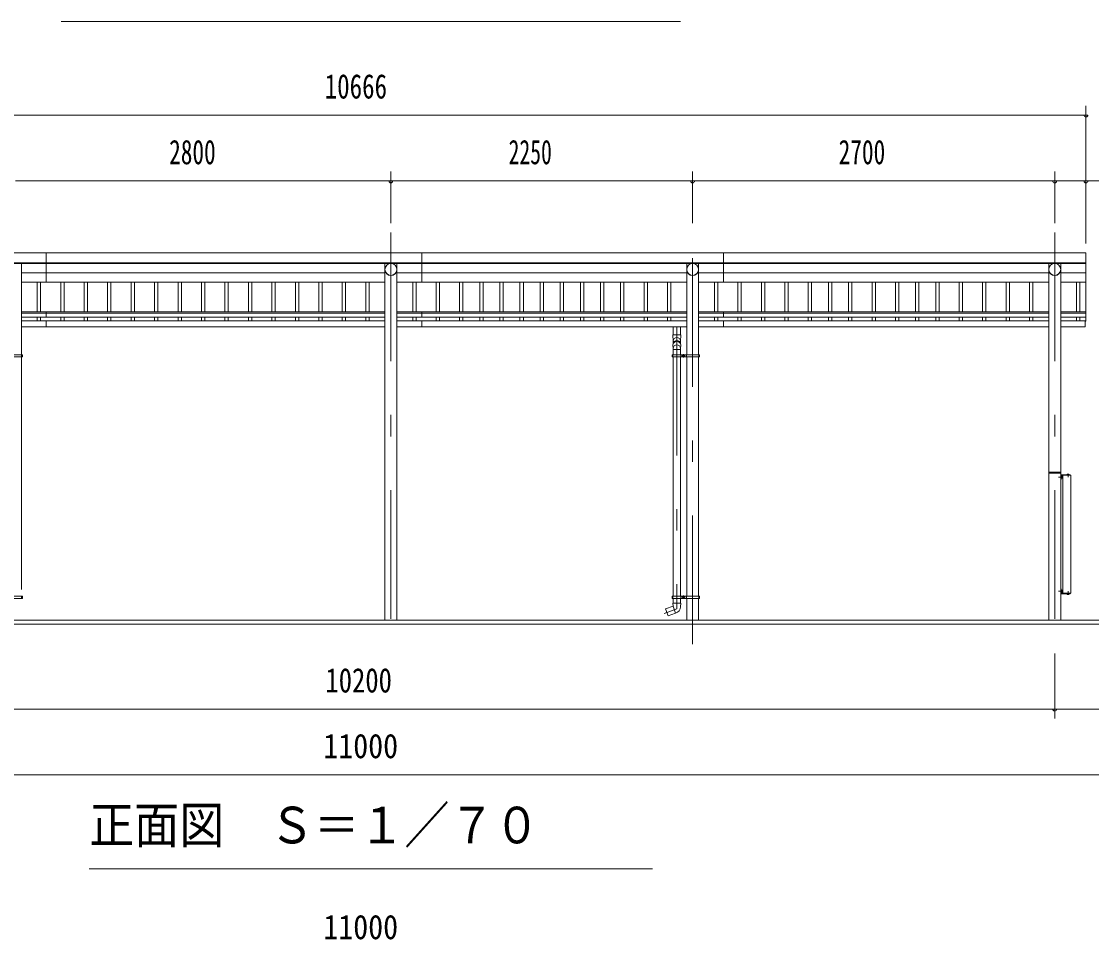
# Model space of a CAD drawing. Units: millimetres, scale not verified, with parts at other scales. Extents: x -34085 to 34091, y -14700 to 14700.
# Drawn here: x -2045 to 5936, y 774 to 7623 of the extents above; entities that cross this region are included whole.
import ezdxf
from ezdxf.enums import TextEntityAlignment as Align

# ---------------------------------------------------------------- set-up
doc = ezdxf.new("R2010")
doc.units = ezdxf.units.MM
doc.header["$LTSCALE"] = 80
doc.linetypes.add('USER3', pattern=[24, 12, -5, 2, -5])
for name, color, linetype, lineweight in [('0-2_1-07BOLD', 7, 'Continuous', 18), ('0-3_1-27CENTER', 3, 'USER3', 18), ('0-4_1-47THIN', 4, 'Continuous', 18), ('0-5_1-57DIM', 3, 'Continuous', 18)]:
    doc.layers.add(name, color=color, linetype=linetype, lineweight=lineweight)
doc.styles.add('ＭＳ ゴシック', font='')
doc.styles.get('ＭＳ ゴシック').set_extended_font_data('MS Gothic')

msp = doc.modelspace()

# ---------------------------------------------------------------- linework, layer by layer
at = {"layer": '0-2_1-07BOLD'}
for p, q in [((-1859.08, 5896.54), (-1859.08, 5678.35)), ((940.91, 5678.35), (940.91, 5896.54)), ((3190.92, 5678.35), (3190.92, 5896.54)), ((-4772.08, 5821.4), (5893.91, 5821.4)), ((5893.92, 5817.33), (-4772.08, 5817.33)), ((-2044.53, 5135.54), (-2044.53, 5817.33)), ((-2044.53, 5747.84), (666.37, 5747.84)), ((666.36, 3157.54), (666.36, 5817.33)), ((755.46, 5747.84), (2916.36, 5747.84)), ((755.47, 5817.33), (755.47, 3157.54)), ((2916.36, 5817.33), (2916.36, 5135.54)), ((3005.46, 5747.84), (5616.36, 5747.84)), ((3005.47, 5135.54), (3005.47, 5817.33)), ((5616.37, 5817.33), (5616.37, 3157.54)), ((5705.46, 3157.54), (5705.46, 5817.33)), ((5705.46, 5747.84), (5893.91, 5747.84)), ((666.37, 5678.35), (-2044.53, 5678.35)), ((2916.36, 5678.35), (755.46, 5678.35)), ((5616.36, 5678.35), (3005.46, 5678.35)), ((5893.91, 5678.35), (5705.46, 5678.35)), ((-2044.53, 5456.73), (666.37, 5456.73)), ((666.37, 5446.3), (-2044.53, 5446.3)), ((-1859.08, 5456.73), (-1859.08, 5416.69)), ((755.46, 5456.73), (2916.36, 5456.73)), ((2916.36, 5446.3), (755.46, 5446.3)), ((940.91, 5416.69), (940.91, 5456.73)), ((3005.46, 5456.73), (5616.36, 5456.73)), ((5616.36, 5446.3), (3005.46, 5446.3)), ((3190.92, 5456.73), (3190.92, 5416.69)), ((5705.46, 5456.73), (5893.91, 5456.73)), ((5893.91, 5446.3), (5705.46, 5446.3)), ((-2044.53, 5416.69), (666.37, 5416.69)), ((666.37, 5390.36), (-2044.53, 5390.36)), ((-1859.08, 5390.36), (-1859.08, 5345.36)), ((755.46, 5416.69), (2916.36, 5416.69)), ((2916.36, 5390.36), (755.46, 5390.36)), ((940.91, 5345.36), (940.91, 5390.36)), ((3005.46, 5416.69), (5616.36, 5416.69)), ((5616.36, 5390.36), (3005.46, 5390.36)), ((3190.92, 5390.36), (3190.92, 5345.36)), ((5705.46, 5416.69), (5893.91, 5416.69)), ((5888.91, 5387.78), (5893.91, 5387.78)), ((-2044.53, 5345.36), (666.37, 5345.36)), ((755.46, 5345.36), (2916.36, 5345.36)), ((2815.4, 5285.74), (2815.4, 5345.36)), ((2870.4, 5345.36), (2870.4, 5285.74)), ((3005.46, 5345.36), (5616.36, 5345.36)), ((-2044.53, 3386.14), (-2044.53, 5117.54)), ((-2042.95, 5119.54), (-2042.95, 5135.54)), ((-2036.85, 5127.54), (-2042.95, 5127.54)), ((2813.8, 5127.54), (2807.7, 5127.54)), ((2813.8, 5119.54), (2813.8, 5135.54)), ((2815.4, 5176.09), (2870.4, 5176.09)), ((2815.4, 3335.54), (2815.4, 5119.54)), ((2870.4, 5119.54), (2870.4, 3335.54)), ((2872, 5135.54), (2872, 5119.54)), ((2914.75, 5135.54), (2914.75, 5119.54)), ((2916.35, 5119.54), (2916.35, 3335.54)), ((2916.36, 5117.54), (2916.36, 3386.14)), ((3005.45, 3335.54), (3005.45, 5119.54)), ((3005.47, 3386.14), (3005.47, 5117.54)), ((3007.05, 5119.54), (3007.05, 5135.54)), ((3013.15, 5127.54), (3007.05, 5127.54)), ((5705.47, 4252.54), (5616.37, 4252.54)), ((5619.37, 4260.54), (5702.47, 4260.54)), ((5721.67, 4237.54), (5721.67, 3357.54)), ((5757.58, 4245.83), (5757.58, 4242.34)), ((5763.35, 4242.34), (5763.35, 4245.83)), ((5710.27, 4224.54), (5712.27, 4222.54)), ((5712.27, 4220.54), (5710.27, 4222.54)), ((5712.27, 4226.29), (5717.07, 4226.29)), ((5717.07, 4218.78), (5712.27, 4218.78)), ((5710.27, 3364.04), (5708.67, 3364.04)), ((5709.67, 3357.54), (5781.67, 3357.54)), ((5710.27, 3380.34), (5712.27, 3380.34)), ((5712.27, 3374.54), (5710.27, 3372.54)), ((5710.27, 3370.54), (5712.27, 3372.54)), ((5712.27, 3376.29), (5717.07, 3376.29)), ((5712.27, 3368.79), (5717.07, 3368.79)), ((5717.07, 3365.04), (5712.27, 3365.04)), ((5757.58, 3349.25), (5757.58, 3352.74)), ((5763.35, 3352.74), (5763.35, 3349.25)), ((-2042.94, 3319.54), (-2042.94, 3335.54)), ((-2042.94, 3327.54), (-2036.85, 3327.54)), ((2813.81, 3327.54), (2807.71, 3327.54)), ((2813.81, 3319.54), (2813.81, 3335.54)), ((2871.92, 3282.63), (2813.91, 3282.63)), ((2815.41, 3282.63), (2815.41, 3319.54)), ((2871.92, 3282.63), (2870.16, 3256.84)), ((2870.42, 3319.54), (2870.42, 3282.63)), ((2872.02, 3335.54), (2872.02, 3319.54)), ((2914.76, 3335.54), (2914.76, 3319.54)), ((2916.37, 3319.54), (2916.37, 3157.54)), ((3005.47, 3157.54), (3005.47, 3319.54)), ((3007.07, 3319.54), (3007.07, 3335.54)), ((3007.07, 3327.54), (3013.16, 3327.54)), ((2834.23, 3208.95), (2815.42, 3260.63)), ((6210.91, 3127.54), (-5089.08, 3127.54))]:
    msp.add_line(p, q, dxfattribs=at)
for points in [[(5893.91, 5387.78), (5893.91, 5896.54), (-4772.08, 5896.54), (-4772.08, 5387.78), (-4767.08, 5387.78)], [(5705.46, 5345.36), (5888.91, 5345.36), (5888.91, 5390.36), (5705.46, 5390.36)], [(2815.4, 5217.97), (2815.4, 5236.07), (2813.4, 5285.74), (2872.4, 5285.74)], [(2872.4, 5285.74), (2870.4, 5236.07), (2870.4, 5217.97)], [(2815.4, 5135.54), (2815.4, 5183.03), (2813.4, 5208.88)], [(2872.4, 5209), (2870.4, 5183.03), (2870.4, 5135.54)], [(5708.67, 4236.54), (5708.67, 4205.74), (5705.47, 4205.74)], [(5708.67, 4214.04), (5710.27, 4214.04), (5710.27, 4231.04), (5708.67, 4231.04)], [(5709.67, 4240.74), (5775.47, 4240.74), (5775.47, 4237.54)], [(5781.67, 3357.54), (5781.67, 4237.54), (5709.67, 4237.54)], [(5710.27, 4230.34), (5712.27, 4230.34), (5712.27, 4214.74), (5710.27, 4214.74)], [(5712.27, 4215.03), (5717.07, 4215.03), (5717.77, 4216.24), (5717.77, 4228.84), (5717.07, 4230.04), (5712.27, 4230.04)], [(5766.72, 4240.74), (5766.72, 4242.34), (5754.22, 4242.34), (5754.22, 4240.74)], [(5754.69, 4242.34), (5754.69, 4245.83), (5755.57, 4246.34), (5765.37, 4246.34), (5766.24, 4245.83), (5766.24, 4242.34)], [(5708.67, 3358.54), (5708.67, 3389.34), (5705.47, 3389.34)], [(5710.27, 3364.04), (5710.27, 3381.04), (5708.67, 3381.04)], [(5709.67, 3354.34), (5775.47, 3354.34), (5775.47, 3357.54)], [(5712.27, 3380.34), (5712.27, 3364.74), (5710.27, 3364.74)], [(5717.07, 3365.04), (5717.77, 3366.24), (5717.77, 3378.84), (5717.07, 3380.05), (5712.27, 3380.05)], [(5766.72, 3354.34), (5766.72, 3352.74), (5754.22, 3352.74), (5754.22, 3354.34)], [(5754.69, 3352.74), (5754.69, 3349.25), (5755.57, 3348.74), (5765.37, 3348.74), (5766.24, 3349.25), (5766.24, 3352.74)], [(2813.92, 3282.63), (2815.42, 3260.63), (2759.04, 3240.11), (2777.85, 3188.43), (2833.95, 3208.85)], [(-4939.08, 3127.54), (-4939.08, 3157.54), (6060.91, 3157.54), (6060.91, 3127.54)]]:
    msp.add_lwpolyline(points, dxfattribs=at)
for points in [[(-2036.85, 5119.54), (-2036.85, 5135.54), (-2242.3, 5135.54), (-2242.3, 5119.54)], [(3013.15, 5119.54), (3013.15, 5135.54), (2807.7, 5135.54), (2807.7, 5119.54)], [(2888.38, 5130.42), (2888.38, 5124.65), (2893.38, 5121.77), (2898.38, 5124.65), (2898.38, 5130.42), (2893.38, 5133.31)], [(-2242.3, 3319.54), (-2242.3, 3335.54), (-2036.85, 3335.54), (-2036.85, 3319.54)], [(2807.71, 3319.54), (2807.71, 3335.54), (3013.16, 3335.54), (3013.16, 3319.54)], [(2898.39, 3330.43), (2893.39, 3333.31), (2888.39, 3330.43), (2888.39, 3324.65), (2893.39, 3321.77), (2898.39, 3324.65)]]:
    msp.add_lwpolyline(points, close=True, dxfattribs=at)
for centre, radius in [((710.91, 5772.78), 44.55), ((2960.91, 5772.78), 44.55), ((5660.91, 5772.78), 44.55), ((2893.38, 5127.54), 6.25), ((2893.38, 5127.54), 4.9), ((2893.39, 3327.54), 6.25), ((2893.39, 3327.54), 4.9)]:
    msp.add_circle(centre, radius, dxfattribs=at)
for centre, radius, start, end in [((710.91, 5772.09), 44.55, 180, 0), ((2960.91, 5772.09), 44.55, 180, 0), ((5660.91, 5772.09), 44.55, 180, 0), ((2842.9, 5207.16), 29.55, 3.56303, 176.43697), ((2842.9, 5236.37), 27.55, 3.55867, 176.44133), ((2842.9, 5215.66), 27.55, 3.55867, 176.44133), ((2842.9, 5182.05), 27.55, 3.55867, 176.44133), ((5619.37, 4257.54), 3, 90, 180), ((5702.47, 4257.54), 3, 0, 90), ((5709.67, 4236.54), 4.2, 90, 180), ((5709.67, 4236.54), 1, 90, 180), ((5756.14, 4244.02), 2.32, 51.46857, 90), ((5760.47, 4237.83), 8.51, 70.17088, 109.83133), ((5764.8, 4244.02), 2.32, 90, 128.54623), ((5714.89, 4228.17), 2.88, 319.27318, 360), ((5707.31, 4222.54), 10.46, 338.97459, 21.0237), ((5714.89, 4216.91), 2.88, 0, 40.72682), ((5709.67, 3358.54), 4.2, 180, 270), ((5709.67, 3358.54), 1, 180, 270), ((5714.89, 3378.17), 2.88, 319.27318, 360), ((5707.31, 3372.54), 10.46, 338.9763, 21.02541), ((5714.89, 3366.91), 2.88, 0, 40.72682), ((5756.14, 3351.06), 2.32, 270, 308.53143), ((5760.47, 3357.25), 8.51, 250.16867, 289.82912), ((5764.8, 3351.06), 2.32, 231.45377, 270), ((2815.29, 3260.59), 55, 289.83269, 356.09424)]:
    msp.add_arc(centre, radius, start, end, dxfattribs=at)
at = {"layer": '0-3_1-27CENTER'}
for p, q in [((710.91, 6047.54), (710.91, 2977.54)), ((2960.92, 2977.54), (2960.92, 6047.54)), ((5660.92, 6047.54), (5660.92, 2977.54)), ((2842.9, 5345.36), (2842.9, 3241.38)), ((2905.88, 5127.54), (2880.88, 5127.54)), ((2893.38, 5115.04), (2893.38, 5140.04)), ((5760.47, 4223.06), (5760.47, 4249.25)), ((5689.86, 4222.54), (5721.77, 4222.54)), ((5721.77, 3372.54), (5689.86, 3372.54)), ((5760.47, 3345.83), (5760.47, 3372.02)), ((2905.89, 3327.54), (2880.89, 3327.54)), ((2893.39, 3315.04), (2893.39, 3340.04)), ((2842.92, 3241.38), (2749.65, 3207.43))]:
    msp.add_line(p, q, dxfattribs=at)
at = {"layer": '0-4_1-47THIN'}
for p, q in [((-1926.58, 5456.73), (-1926.58, 5678.35)), ((-1901.58, 5678.35), (-1901.58, 5456.73)), ((-1751.58, 5678.35), (-1751.58, 5456.73)), ((-1726.58, 5456.73), (-1726.58, 5678.35)), ((-1576.58, 5456.73), (-1576.58, 5678.35)), ((-1551.58, 5678.35), (-1551.58, 5456.73)), ((-1401.58, 5678.35), (-1401.58, 5456.73)), ((-1376.58, 5456.73), (-1376.58, 5678.35)), ((-1226.58, 5456.73), (-1226.58, 5678.35)), ((-1201.58, 5678.35), (-1201.58, 5456.73)), ((-1051.58, 5678.35), (-1051.58, 5456.73)), ((-1026.58, 5456.73), (-1026.58, 5678.35)), ((-876.58, 5456.73), (-876.58, 5678.35)), ((-851.58, 5678.35), (-851.58, 5456.73)), ((-701.58, 5678.35), (-701.58, 5456.73)), ((-676.58, 5456.73), (-676.58, 5678.35)), ((-526.58, 5456.73), (-526.58, 5678.35)), ((-501.58, 5678.35), (-501.58, 5456.73)), ((-351.58, 5678.35), (-351.58, 5456.73)), ((-326.58, 5456.73), (-326.58, 5678.35)), ((-176.58, 5456.73), (-176.58, 5678.35)), ((-151.58, 5678.35), (-151.58, 5456.73)), ((-1.58, 5678.35), (-1.58, 5456.73)), ((23.42, 5456.73), (23.42, 5678.35)), ((173.42, 5456.73), (173.42, 5678.35)), ((198.42, 5678.35), (198.42, 5456.73)), ((348.42, 5678.35), (348.42, 5456.73)), ((373.42, 5456.73), (373.42, 5678.35)), ((523.42, 5456.73), (523.42, 5678.35)), ((548.42, 5678.35), (548.42, 5456.73)), ((873.42, 5678.35), (873.42, 5456.73)), ((898.42, 5456.73), (898.42, 5678.35)), ((1048.42, 5456.73), (1048.42, 5678.35)), ((1073.42, 5678.35), (1073.42, 5456.73)), ((1223.42, 5678.35), (1223.42, 5456.73)), ((1248.42, 5456.73), (1248.42, 5678.35)), ((1373.42, 5456.73), (1373.42, 5678.35)), ((1398.42, 5678.35), (1398.42, 5456.73)), ((1523.42, 5678.35), (1523.42, 5456.73)), ((1548.42, 5456.73), (1548.42, 5678.35)), ((1673.42, 5456.73), (1673.42, 5678.35)), ((1698.42, 5678.35), (1698.42, 5456.73)), ((1823.42, 5678.35), (1823.42, 5456.73)), ((1848.42, 5456.73), (1848.42, 5678.35)), ((1973.42, 5456.73), (1973.42, 5678.35)), ((1998.42, 5678.35), (1998.42, 5456.73)), ((2123.42, 5678.35), (2123.42, 5456.73)), ((2148.42, 5456.73), (2148.42, 5678.35)), ((2273.42, 5456.73), (2273.42, 5678.35)), ((2298.42, 5678.35), (2298.42, 5456.73)), ((2423.41, 5678.35), (2423.41, 5456.73)), ((2448.42, 5456.73), (2448.42, 5678.35)), ((2598.41, 5456.73), (2598.41, 5678.35)), ((2623.42, 5678.35), (2623.42, 5456.73)), ((2773.41, 5678.35), (2773.41, 5456.73)), ((2798.42, 5456.73), (2798.42, 5678.35)), ((3123.42, 5456.73), (3123.42, 5678.35)), ((3148.42, 5678.35), (3148.42, 5456.73)), ((3298.41, 5678.35), (3298.41, 5456.73)), ((3323.41, 5456.73), (3323.41, 5678.35)), ((3473.41, 5456.73), (3473.41, 5678.35)), ((3498.42, 5678.35), (3498.42, 5456.73)), ((3648.41, 5678.35), (3648.41, 5456.73)), ((3673.42, 5456.73), (3673.42, 5678.35)), ((3823.41, 5456.73), (3823.41, 5678.35)), ((3848.41, 5678.35), (3848.41, 5456.73)), ((3973.41, 5678.35), (3973.41, 5456.73)), ((3998.41, 5456.73), (3998.41, 5678.35)), ((4123.41, 5456.73), (4123.41, 5678.35)), ((4148.41, 5678.35), (4148.41, 5456.73)), ((4298.42, 5678.35), (4298.42, 5456.73)), ((4323.42, 5456.73), (4323.42, 5678.35)), ((4473.41, 5456.73), (4473.41, 5678.35)), ((4498.41, 5678.35), (4498.41, 5456.73)), ((4623.42, 5678.35), (4623.42, 5456.73)), ((4648.42, 5456.73), (4648.42, 5678.35)), ((4773.41, 5456.73), (4773.41, 5678.35)), ((4798.41, 5678.35), (4798.41, 5456.73)), ((4948.42, 5678.35), (4948.42, 5456.73)), ((4973.42, 5456.73), (4973.42, 5678.35)), ((5123.41, 5456.73), (5123.41, 5678.35)), ((5148.41, 5678.35), (5148.41, 5456.73)), ((5298.41, 5678.35), (5298.41, 5456.73)), ((5323.42, 5456.73), (5323.42, 5678.35)), ((5473.41, 5456.73), (5473.41, 5678.35)), ((5498.42, 5678.35), (5498.42, 5456.73)), ((5823.42, 5678.35), (5823.42, 5456.73)), ((5848.41, 5456.73), (5848.41, 5678.35)), ((-1926.58, 5390.36), (-1926.58, 5416.69)), ((-1901.58, 5416.69), (-1901.58, 5390.36)), ((-1751.58, 5416.69), (-1751.58, 5390.36)), ((-1726.58, 5390.36), (-1726.58, 5416.69)), ((-1576.58, 5390.36), (-1576.58, 5416.69)), ((-1551.58, 5416.69), (-1551.58, 5390.36)), ((-1401.58, 5416.69), (-1401.58, 5390.36)), ((-1376.58, 5390.36), (-1376.58, 5416.69)), ((-1226.58, 5390.36), (-1226.58, 5416.69)), ((-1201.58, 5416.69), (-1201.58, 5390.36)), ((-1051.58, 5416.69), (-1051.58, 5390.36)), ((-1026.58, 5390.36), (-1026.58, 5416.69)), ((-876.58, 5390.36), (-876.58, 5416.69)), ((-851.58, 5416.69), (-851.58, 5390.36)), ((-701.58, 5416.69), (-701.58, 5390.36)), ((-676.58, 5390.36), (-676.58, 5416.69)), ((-526.58, 5390.36), (-526.58, 5416.69)), ((-501.58, 5416.69), (-501.58, 5390.36)), ((-351.58, 5416.69), (-351.58, 5390.36)), ((-326.58, 5390.36), (-326.58, 5416.69)), ((-176.58, 5390.36), (-176.58, 5416.69)), ((-151.58, 5416.69), (-151.58, 5390.36)), ((-1.58, 5416.69), (-1.58, 5390.36)), ((23.42, 5390.36), (23.42, 5416.69)), ((173.42, 5390.36), (173.42, 5416.69)), ((198.42, 5416.69), (198.42, 5390.36)), ((348.42, 5416.69), (348.42, 5390.36)), ((373.42, 5390.36), (373.42, 5416.69)), ((523.42, 5390.36), (523.42, 5416.69)), ((548.42, 5416.69), (548.42, 5390.36)), ((873.42, 5416.69), (873.42, 5390.36)), ((898.42, 5390.36), (898.42, 5416.69)), ((1048.42, 5390.36), (1048.42, 5416.69)), ((1073.42, 5416.69), (1073.42, 5390.36)), ((1223.42, 5416.69), (1223.42, 5390.36)), ((1248.42, 5390.36), (1248.42, 5416.69)), ((1373.42, 5390.36), (1373.42, 5416.69)), ((1398.42, 5416.69), (1398.42, 5390.36)), ((1523.42, 5416.69), (1523.42, 5390.36)), ((1548.42, 5390.36), (1548.42, 5416.69)), ((1673.42, 5390.36), (1673.42, 5416.69)), ((1698.42, 5416.69), (1698.42, 5390.36)), ((1823.42, 5416.69), (1823.42, 5390.36)), ((1848.42, 5390.36), (1848.42, 5416.69)), ((1973.42, 5390.36), (1973.42, 5416.69)), ((1998.42, 5416.69), (1998.42, 5390.36)), ((2123.42, 5416.69), (2123.42, 5390.36)), ((2148.42, 5390.36), (2148.42, 5416.69)), ((2273.42, 5390.36), (2273.42, 5416.69)), ((2298.42, 5416.69), (2298.42, 5390.36)), ((2423.41, 5416.69), (2423.41, 5390.36)), ((2448.42, 5390.36), (2448.42, 5416.69)), ((2598.41, 5390.36), (2598.41, 5416.69)), ((2623.42, 5416.69), (2623.42, 5390.36)), ((2773.41, 5416.69), (2773.41, 5390.36)), ((2798.42, 5390.36), (2798.42, 5416.69)), ((3123.42, 5390.36), (3123.42, 5416.69)), ((3148.42, 5416.69), (3148.42, 5390.36)), ((3298.41, 5416.69), (3298.41, 5390.36)), ((3323.41, 5390.36), (3323.41, 5416.69)), ((3473.41, 5390.36), (3473.41, 5416.69)), ((3498.42, 5416.69), (3498.42, 5390.36)), ((3648.41, 5416.69), (3648.41, 5390.36)), ((3673.42, 5390.36), (3673.42, 5416.69)), ((3823.41, 5390.36), (3823.41, 5416.69)), ((3848.41, 5416.69), (3848.41, 5390.36)), ((3973.41, 5416.69), (3973.41, 5390.36)), ((3998.41, 5390.36), (3998.41, 5416.69)), ((4123.41, 5390.36), (4123.41, 5416.69)), ((4148.41, 5416.69), (4148.41, 5390.36)), ((4298.42, 5416.69), (4298.42, 5390.36)), ((4323.42, 5390.36), (4323.42, 5416.69)), ((4473.41, 5390.36), (4473.41, 5416.69)), ((4498.41, 5416.69), (4498.41, 5390.36)), ((4623.42, 5416.69), (4623.42, 5390.36)), ((4648.42, 5390.36), (4648.42, 5416.69)), ((4773.41, 5390.36), (4773.41, 5416.69)), ((4798.41, 5416.69), (4798.41, 5390.36)), ((4948.42, 5416.69), (4948.42, 5390.36)), ((4973.42, 5390.36), (4973.42, 5416.69)), ((5123.41, 5390.36), (5123.41, 5416.69)), ((5148.41, 5416.69), (5148.41, 5390.36)), ((5298.41, 5416.69), (5298.41, 5390.36)), ((5323.42, 5390.36), (5323.42, 5416.69)), ((5473.41, 5390.36), (5473.41, 5416.69)), ((5498.42, 5416.69), (5498.42, 5390.36)), ((5823.42, 5416.69), (5823.42, 5390.36)), ((5848.41, 5390.36), (5848.41, 5416.69))]:
    msp.add_line(p, q, dxfattribs=at)
at = {"layer": '0-5_1-57DIM'}
for p, q in [((2870.92, 7622.54), (-1749.08, 7622.54)), ((5893.91, 5966.54), (5893.91, 6992.54)), ((-4772.08, 6922.54), (5893.91, 6922.54)), ((5907.91, 6922.54), (5879.91, 6922.54)), ((710.91, 6502.54), (710.91, 6117.54)), ((2960.92, 6117.54), (2960.92, 6502.54)), ((5660.92, 6502.54), (5660.92, 6117.54)), ((-2089.08, 6432.54), (710.91, 6432.54)), ((724.91, 6432.54), (696.91, 6432.54)), ((710.91, 6432.54), (2960.92, 6432.54)), ((2974.91, 6432.54), (2946.91, 6432.54)), ((2960.92, 6432.54), (5660.92, 6432.54)), ((5674.91, 6432.54), (5646.91, 6432.54)), ((5660.92, 6432.54), (5893.91, 6432.54)), ((5907.91, 6432.54), (5879.91, 6432.54)), ((5893.91, 6432.54), (6443.41, 6432.54)), ((5660.92, 2907.54), (5660.92, 2422.54)), ((-4539.08, 2492.54), (5660.92, 2492.54)), ((5674.91, 2492.54), (5646.91, 2492.54)), ((5660.92, 2492.54), (6060.91, 2492.54)), ((-4939.08, 2002.54), (6060.91, 2002.54)), ((2660.92, 1302.54), (-1539.08, 1302.54))]:
    msp.add_line(p, q, dxfattribs=at)
for centre in [(5893.91, 6922.54), (710.91, 6432.54), (2960.91, 6432.54), (5660.91, 6432.54), (5893.91, 6432.54), (5660.91, 2492.54)]:
    msp.add_arc(centre, 14, 180, 0, dxfattribs=at)

# ---------------------------------------------------------------- texts
at = {"layer": '0-5_1-57DIM', "color": 7, "style": 'ＭＳ ゴシック'}
for s, height, width, p in [('10666', 182.3, 0.75, (217.04, 6992.54)), ('2800', 182.3, 0.7, (-942.86, 6502.54)), ('2250', 182.3, 0.65, (1588.56, 6502.54)), ('2700', 182.3, 0.7, (4049.67, 6502.54)), ('10200', 182.3, 0.8, (222.49, 2562.54)), ('11000', 182.3, 0.9, (206.65, 2072.54)), ('正面図\u3000Ｓ＝１／７０', 273.5, 0.9, (-1539.08, 1409.85)), ('11000', 182.3, 0.9, (206.66, 722.54))]:
    msp.add_text(s, height=height, dxfattribs=dict(at, width=width)).set_placement(p, align=Align.BOTTOM_LEFT)

doc.saveas('drawing.dxf')
